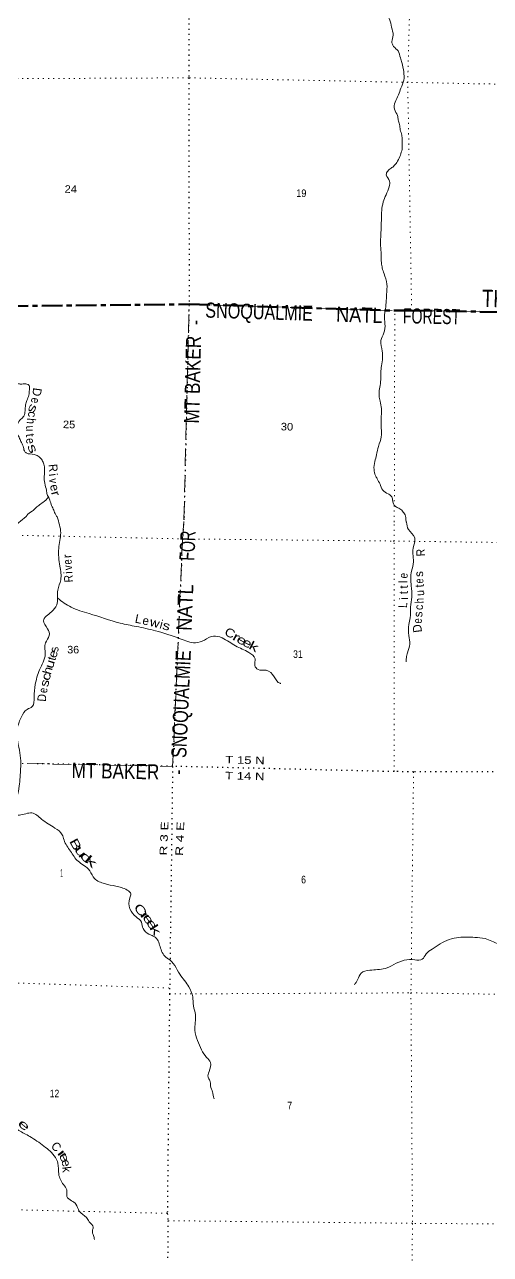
# Model space of a CAD drawing. Header units: feet. Extents: x -518066 to -250644, y -364975 to -177792.
# Drawn here: x -345548 to -334748, y -289352 to -260861 of the extents above; entities that cross this region are included whole.
import ezdxf
from ezdxf.enums import TextEntityAlignment as Align

# ---------------------------------------------------------------- set-up
doc = ezdxf.new("R2010")
doc.units = ezdxf.units.FT
doc.header["$LTSCALE"] = 80
for name, pattern in [('DOT_DASHED', [7.7, 5, -1.2, 0.3, -1.2]), ('DOTTED', [1.5, 0.3, -1.2]), ('LONG_DASH_SHORT_DASH', [9.9, 6, -1.2, 1.5, -1.2])]:
    doc.linetypes.add(name, pattern=pattern)
for name, color, linetype, lineweight in [('11', 7, 'LONG_DASH_SHORT_DASH', 60), ('39', 7, 'Continuous', 13), ('41', 7, 'Continuous', 13), ('44', 7, 'DOT_DASHED', 13), ('6', 7, 'DOTTED', 25), ('7', 7, 'DOTTED', 13)]:
    doc.layers.add(name, color=color, linetype=linetype, lineweight=lineweight)
doc.layers.add('12', color=7, linetype='Continuous')

msp = doc.modelspace()

# ---------------------------------------------------------------- linework, layer by layer
at = {"layer": '11'}
msp.add_lwpolyline([(-345940.55, -267384.68), (-341733.87, -267339.94), (-336965.1, -267488.04), (-336573.42, -267482.52), (-331631.02, -267575.19), (-331462.32, -267573.99), (-326272.65, -267651.46), (-321047.05, -267740.05), (-315713.17, -267839.27), (-314493.91, -267869.63)], dxfattribs=at)
at = {"layer": '39'}
for points in [[(-345799.62, -258070.28), (-345715.93, -258035.12), (-345617.19, -258014.65), (-345513.1, -258034.49), (-345424.97, -258048.03), (-345352.26, -258023.1), (-345259.27, -257986.44), (-345158.76, -257980.07), (-345013.84, -257960.37), (-344943.48, -257955.51), (-344838.65, -257931.11), (-344691.28, -257885.31), (-344598.77, -257876.79), (-344526.63, -257886.05), (-344446.77, -257913.53), (-344276.87, -257960.62), (-344160.6, -257972.62), (-344056.08, -257966.32), (-343872.71, -257929.16), (-343679.04, -257876.08), (-343537.36, -257810.06), (-343444.1, -257757.31), (-343324.3, -257678.86), (-343217.06, -257630.37), (-343096.47, -257624.34), (-342928.14, -257645.25), (-342751.51, -257650.22), (-342618.6, -257628.3), (-342411.96, -257639.8), (-342345.48, -257626.83), (-342184.64, -257615.44), (-341985.86, -257616.75), (-341885.58, -257624.47), (-341670.22, -257714.55), (-341469.7, -257731.99), (-341375.62, -257749.65), (-341253.26, -257757.73), (-341084.8, -257770.6), (-340990.88, -257798.32), (-340941.27, -257833.34), (-340835.41, -257867.29), (-340760.65, -257959.06), (-340683.88, -258050.85), (-340623.06, -258136.35), (-340504.51, -258250.96), (-340461.09, -258295.94), (-340354.27, -258392.26), (-340188.83, -258465.42), (-340086.92, -258495.29), (-339980.99, -258525.22), (-339812.93, -258562.22), (-339689.08, -258600.49), (-339493.86, -258694.27), (-339380.24, -258744.44), (-339223.82, -258757.11), (-339063.22, -258759.8), (-338933.54, -258810.24), (-338812.89, -258800.19), (-338619.52, -258765.2), (-338514.79, -258746.84), (-338427.99, -258720.13), (-338373.68, -258715.01), (-338201.81, -258764.14), (-338134.84, -258841.69), (-338101.7, -258900.58), (-338089.24, -258995.32), (-338060.44, -259074.24), (-337991.84, -259173.95), (-337917.11, -259267.72), (-337855.37, -259417.6), (-337832.46, -259607.05), (-337797.46, -259794.69), (-337761.76, -259940.11), (-337734.83, -260010.96), (-337685.46, -260060.05), (-337528.77, -260056.64), (-337457.58, -260122.19), (-337355.66, -260270.73), (-337299.2, -260376.26), (-337174.72, -260497.01), (-337123.43, -260670.85), (-337086.37, -260735.83), (-337041.27, -260919.62), (-337004.23, -261105.29), (-337032.87, -261255.66), (-336992.54, -261364.95), (-336889.91, -261471.26), (-336834.4, -261633.1), (-336802.1, -261742.25), (-336757.44, -261952.18), (-336756.74, -262149.31), (-336822.05, -262331.25), (-336880.97, -262491.18), (-336958.1, -262658.84), (-336968.9, -262823.59), (-336903.05, -262967.5), (-336884.67, -263068.38)], [(-336884.67, -263068.38), (-336856.31, -263173.44), (-336838.3, -263296.44), (-336804.23, -263419.7), (-336796.16, -263536.5), (-336795.34, -263606.91), (-336797.81, -263753.7), (-336836.14, -263883.8), (-336898.74, -264023.55), (-336978.83, -264128.81), (-337050.11, -264187.96), (-337129.52, -264253.01), (-337161.12, -264340.98), (-337087.24, -264485.02), (-337093.45, -264615.66), (-337166.93, -264805.51), (-337231.94, -264969.36), (-337267.42, -265167.89), (-337274.44, -265346.79), (-337282.15, -265565.9), (-337291.83, -265782.96), (-337293.24, -265986.09), (-337280.43, -266179.4), (-337280.38, -266296.06), (-337264.82, -266445.16), (-337255.66, -266497.61), (-337213.73, -266631.06), (-337149.5, -266871.49), (-337153.6, -267114.79), (-337166.79, -267301.63), (-337188.1, -267494.37), (-337205.79, -267590.62), (-337193.08, -267789.96), (-337218.79, -268004.74), (-337287.95, -268176.57), (-337256.04, -268428.52), (-337248.61, -268583.52), (-337271.73, -268764.16), (-337288.39, -268918.76), (-337294.09, -269137.9), (-337318.92, -269300.41), (-337327.65, -269461.17), (-337307.66, -269586.21), (-337272.36, -269755.76), (-337277.31, -269930.66), (-337278.04, -270212.24), (-337279.38, -270411.35), (-337343.33, -270631.53), (-337388.84, -270829.9), (-337425.51, -270980.14), (-337446.76, -271168.85), (-337412.93, -271306.19), (-337374.06, -271383.27), (-337307.84, -271505.06), (-337241.95, -271646.96), (-337120.88, -271731.45), (-337047.44, -271782.96), (-337016.85, -271873.98), (-336949.12, -272025.97), (-336871.4, -272061.46), (-336784.26, -272133.32), (-336727.49, -272220.76), (-336706.43, -272281.45), (-336701.83, -272366), (-336692.56, -272388.82)], [(-345966.53, -269090.82), (-345894.47, -269116.83), (-345824.44, -269132.08), (-345754.44, -269149.34), (-345686.7, -269180.64), (-345608.5, -269187.99), (-345494.04, -269187.89), (-345444.43, -269222.91), (-345436.08, -269323.62), (-345450.19, -269446.08), (-345494.38, -269566.02), (-345524.28, -269672.12), (-345536.59, -269806.68), (-345564.82, -269932.93), (-345632.22, -270000.19), (-345720.44, -270111.35), (-345786.17, -270198.75), (-345767.85, -270303.65), (-345706.7, -270369.03), (-345650.24, -270474.57), (-345611.52, -270559.69), (-345580.51, -270626.59), (-345552.26, -270737.69), (-345508.87, -270784.67), (-345324.69, -270817.92), (-345235.02, -270859.65), (-345155.91, -270931.37), (-345109.22, -271020.65), (-345084.98, -271131.68), (-345090.27, -271326.7), (-345080.93, -271487.76), (-345041.45, -271647.32), (-345023.03, -271746.19), (-344974.44, -271841.53), (-344930.53, -271977.03), (-344882.17, -272086.45), (-344839.7, -272187.73), (-344810.57, -272246.55), (-344795.95, -272267.61)], [(-345510.88, -272256.88), (-345497.15, -272235.07), (-345375, -272136.54), (-345279.16, -272049.65), (-345199.74, -271984.6), (-345090.02, -271907.99), (-345041.06, -271862.54), (-344996.16, -271806.2)], [(-344795.94, -272267.63), (-344709.96, -272634.94), (-344756.83, -272996.73), (-344727.5, -273406.89), (-344710.04, -273724.55), (-344778.76, -273961.66), (-344801.51, -274305.4), (-344926.3, -274466.03), (-345109.41, -274670.8), (-345015.4, -274857.91), (-344975.54, -275014.78), (-345062.2, -275185.52), (-345066.72, -275448.87), (-345199.93, -275808.52), (-345298.97, -276152.13), (-345327.64, -276441.58), (-345370.22, -276660.64), (-345490.81, -276724.78), (-345621.66, -276899.47), (-345674.1, -277022.02), (-345728.65, -277198.85), (-345707.1, -277478.32), (-345633.76, -277979.01), (-345642.1, -278137.82), (-345679.04, -278555.92), (-345689.18, -278608.17), (-345814.39, -278983.91), (-345903.11, -279178.77), (-345955.69, -279377.71), (-346040.33, -279540.42), (-346080.73, -279665), (-346127.42, -279751.33)], [(-345510.88, -272256.88), (-345683.31, -272398.19), (-345861.85, -272525.04), (-345932.54, -272556.47), (-346019.42, -272595.79)], [(-336692.56, -272388.82), (-336648.89, -272557.21), (-336504.11, -272750.41), (-336528.58, -272949.4), (-336546.98, -273122.26), (-336531.28, -273309.25), (-336577.87, -273522.27), (-336582.53, -273860), (-336568.98, -274125.39), (-336597.53, -274356.54), (-336608.05, -274607.81), (-336636.46, -274760.56), (-336642.97, -275015.86), (-336615.24, -275214.93), (-336669.83, -275411.86), (-336696.17, -275534.45), (-336704.37, -275622.89)], [(-344778.46, -274150.41), (-344468.3, -274358.19), (-344052.96, -274503.59), (-343332.57, -274725.87), (-342957.25, -274804.86), (-342511.7, -274904.08), (-341937.81, -275089.93), (-341584.6, -275180.96), (-341379.68, -275118.96), (-341168.68, -275026.81), (-340969.98, -275067.34), (-340655.11, -275254.8), (-340348.2, -275406.06), (-340203.91, -275551.03), (-340208.23, -275707.83), (-340136.12, -275800.42), (-339945.41, -275818.81), (-339758.97, -275967.87), (-339622.72, -276120.88), (-339604.66, -276122.92)], [(-345883.76, -279145.21), (-345668.18, -279177.13), (-345376.95, -279125.32), (-345152.34, -279268.41), (-344843.53, -279473.96), (-344675.16, -279629.02), (-344633.23, -279751.72), (-344483.15, -280013.3), (-344306.9, -280242.76), (-344170.55, -280339.47), (-344036.26, -280464.32), (-343926.17, -280643.42), (-343693.49, -280762.4), (-343430.57, -280821.11), (-343169.73, -280911.99), (-343081.55, -281000.58), (-343107.83, -281091.01), (-343106.31, -281348.34), (-342962.1, -281531.51), (-342839.85, -281654.33), (-342797.98, -281805.17), (-342665.7, -281930.02), (-342567.4, -281976.42), (-342509.24, -282012.7), (-342395.26, -282256.13), (-342243.11, -282487.56), (-342219.04, -282501.67), (-341948.67, -282859.94), (-341736.4, -283155.8), (-341650.5, -283383.1), (-341630.82, -283590.2), (-341585.05, -283803.37), (-341597.77, -284157.17), (-341540, -284394.48), (-341446.04, -284609.74), (-341327.92, -284788.85), (-341239.8, -284905.59), (-341270.32, -285114.62), (-341294.67, -285247.26), (-341250.64, -285323.73), (-341234.81, -285448.39), (-341188.91, -285591.2), (-341175.01, -285673.65), (-341151.05, -285744.05)], [(-330091.66, -281238.05), (-330240.27, -281481.21), (-330336.95, -281639.88), (-330720.9, -281874.48), (-331508.34, -282064.22), (-331761.43, -282114.08), (-332197.25, -282179.74), (-332516.55, -282205.37), (-332600.9, -282215.29), (-332711.38, -282243.26), (-332912.15, -282230.88), (-333125.16, -282327.04), (-333307.84, -282306.65), (-333805.62, -282219.42), (-334189.1, -282210.77), (-334554.43, -282161.95), (-334871.43, -282034.8), (-335112.32, -282008.28), (-335477.75, -282009.71), (-335911.73, -282155.79), (-336098.7, -282282.14), (-336239.46, -282390.48), (-336328.04, -282514.98), (-336498.73, -282528.79), (-336747.72, -282536.43), (-336988.86, -282638.58), (-337191.82, -282726.72), (-337547.29, -282768.37), (-337744.19, -282836.42), (-337828.81, -282989.07), (-337901.32, -283107.57)], [(-346215.63, -285550.07), (-346098.78, -285947.33), (-345952.75, -286231.02), (-345680.16, -286478.72), (-345427.44, -286619.85), (-345100.59, -286843.51), (-344834.04, -287103.27), (-344774.06, -287238.06), (-344756.47, -287489.38), (-344644.5, -287734.82), (-344570.45, -287859.58), (-344564.71, -288008.35), (-344460.5, -288111.05), (-344356.24, -288185.59), (-344280.25, -288350.56), (-344115.89, -288497.58), (-344051.83, -288594.18), (-343957.7, -288722.99), (-343975.94, -288807.39), (-343952.05, -288913.98), (-343926.13, -289010.52)]]:
    msp.add_spline(points, degree=3, dxfattribs=at)
at = {"layer": '44'}
for points in [[(-341852.37, -272312.18), (-341733.87, -267339.94), (-336965.1, -267488.04), (-336573.42, -267482.52), (-331631.02, -267575.19), (-331462.32, -267573.99), (-331430.91, -265013.27)], [(-346100.69, -277968.1), (-342116.14, -278044.87), (-341885.19, -272774.09), (-341852.37, -272312.18)]]:
    msp.add_lwpolyline(points, dxfattribs=at)
at = {"layer": '6'}
for points in [[(-341357.74, -238656.94), (-341425.11, -241008.14), (-341767.67, -246326.53), (-341750.1, -251604.67), (-341746.48, -256876.55), (-341739.94, -262094.17), (-341733.87, -267339.94), (-341852.37, -272312.18)], [(-341852.37, -272312.18), (-341885.19, -272774.09), (-342116.14, -278044.87), (-342184.2, -283181.22), (-342186.47, -283317.93), (-342238.37, -288400.02), (-342222.63, -288570.93), (-342274.65, -293717.35), (-342276.84, -293813.85), (-342350.95, -298960.24), (-342359.36, -299161.26), (-342461.64, -304337.77), (-342560.19, -309669.07)], [(-314639.81, -278476.35), (-315340.3, -278477.12), (-315782.01, -278468.38), (-320658.89, -278370.22), (-321100.58, -278353.44), (-325937.34, -278277.46), (-326379.03, -278258.67), (-331235.86, -278174.62), (-331681.59, -278171.9), (-336530.55, -278170.29), (-336982.31, -278167.56), (-342116.14, -278044.87), (-345270.7, -277984.05)]]:
    msp.add_lwpolyline(points, dxfattribs=at)
at = {"layer": '7'}
for p, q in [((-336976.85, -272384.55), (-336965.1, -267488.04)), ((-341861.55, -272775.79), (-346020.76, -272685.97)), ((-346177.6, -283050.65), (-342184.2, -283181.22)), ((-342238.37, -288400.02), (-346257.15, -288307.44))]:
    msp.add_line(p, q, dxfattribs=at)
for points in [[(-336573.42, -267482.52), (-336665.21, -262199.11), (-336529.97, -256909.44), (-336648.25, -251649.73), (-336602.83, -246447.06)], [(-331164.58, -262308.43), (-331397.68, -262303.25), (-336665.21, -262199.11), (-341739.94, -262094.17), (-345860.79, -262114)], [(-336982.31, -278167.56), (-336976.1, -272828.07), (-336976.85, -272384.55)], [(-314568.17, -273267.75), (-315844.33, -273263.47), (-321144.68, -273072.17), (-326348.86, -272987.57), (-331697.59, -272894.7), (-337050.4, -272825.28), (-341513.76, -272779.9)], [(-336530.55, -278170.29), (-336590.55, -283292.58), (-336554.59, -288632.14), (-336620.95, -293929.32), (-336737.34, -299135.95), (-336775.45, -304360.81), (-336827.91, -309738.43)], [(-342186.47, -283317.93), (-336590.55, -283292.58), (-331077.17, -283381.69), (-329422.78, -283371.25)], [(-314782.34, -288837.03), (-315422.39, -288840.37), (-320702.87, -288759.67), (-325921.16, -288701.18), (-331195.72, -288672.76), (-336554.59, -288632.14), (-342222.63, -288570.93)]]:
    msp.add_lwpolyline(points, dxfattribs=at)

# ---------------------------------------------------------------- texts
at = {"layer": '12', "width": 0.8}
msp.add_text('THURSTON CO', height=400, rotation=358.926, dxfattribs=at).set_placement((-334945.49, -267401.2))
at = {"layer": '41'}
for s, rotation, width, p in [('e', 264.426, 0.85, (-345386.42, -269497.13)), ('s', 247.957, 1.5, (-345403.95, -269632.95)), ('h', 265.321, 0.9, (-345486.77, -269971.68)), ('u', 272.2, 0.9, (-345517.7, -270153.59)), ('e', 278.192, 0.9, (-345518.32, -270453)), ('s', 293.536, 1.55, (-345490.59, -270624.34)), ('R', 275.483, 0.95, (-344992.57, -271051.04)), ('v', 273.314, 0.85, (-344977.58, -271377.24)), ('e', 283.848, 1.05, (-344963.11, -271535.04)), ('r', 286.16, 1.25, (-344934.9, -271695.26))]:
    msp.add_text(s, height=200, rotation=rotation, dxfattribs=dict(at, width=width)).set_placement(p)
for s, rotation, p in [('D', 262.57, (-345345.49, -269265.28)), ('c', 264.558, (-345459.42, -269815.13)), ('t', 277.491, (-345521.97, -270348.61)), ('i', 278.267, (-344988.37, -271274.39))]:
    msp.add_text(s, height=200, rotation=rotation, dxfattribs=at).set_placement(p)
for s, rotation, p in [('r', 94.053, (-344463.88, -273169.58)), ('i', 92.656, (-344437.75, -273551.81)), ('l', 90.201, (-336671.68, -273769.36)), ('s', 93.041, (-336309.42, -273586.13)), ('t', 89.596, (-336662.32, -274021.05)), ('t', 90.218, (-336658.91, -273888.07)), ('t', 93.596, (-336291.61, -273858.01)), ('i', 90.701, (-336656.64, -274158.15)), ('e', 347.747, (-342757.06, -274766.47)), ('i', 344.479, (-342402.22, -274851.82)), ('s', 87.753, (-336325.33, -274526.98)), ('D', 97.328, (-336345.26, -274838.47)), ('t', 74.66, (-344825.47, -275573.9)), ('C', 313.739, (-344885.46, -286925.71)), ('k', 276.696, (-344668.42, -287393.94))]:
    msp.add_text(s, height=200, rotation=rotation, dxfattribs=at).set_placement(p, align=Align.CENTER)
for s, rotation, width, p in [('R', 92.112, 0.9, (-336266.84, -273089.46)), ('e', 94.128, 0.8, (-344454.23, -273303.59)), ('v', 93.635, 0.85, (-344445.05, -273436.68)), ('R', 92.656, 0.9, (-344431.21, -273692.82)), ('e', 83.947, 0.85, (-336667.59, -273636.35)), ('e', 88.201, 0.75, (-336302.28, -273752.92)), ('u', 92.249, 0.9, (-336284, -274024.64)), ('L', 87.769, 0.85, (-336678.52, -274314)), ('h', 91.218, 0.85, (-336293.45, -274205.13)), ('c', 87.769, 0.9, (-336310.06, -274365.43)), ('L', 348.347, 1.05, (-342926.22, -274727.94)), ('w', 345.144, 1.15, (-342553.8, -274814.07)), ('e', 86.675, 0.8, (-336339.07, -274681.2)), ('s', 345.242, 1.3, (-342283.74, -274883.55)), ('C', 335.47, 1.2, (-340827, -275044.71)), ('r', 332.071, 1.6, (-340685.11, -275134.53)), ('e', 330.926, 1.45, (-340560.41, -275205.49)), ('e', 333.603, 1.4, (-340425.35, -275276.27)), ('k', 333.157, 1.55, (-340276.65, -275358.54)), ('e', 72.66, 1.15, (-344794.86, -275471.28)), ('s', 90.371, 0.9, (-344762.32, -275335.36)), ('h', 74.401, 1.15, (-344917.43, -275851.01)), ('u', 72.692, 1.3, (-344868.92, -275704)), ('s', 76.782, 1.25, (-344987.72, -276138.55)), ('c', 72.401, 1.3, (-344954.14, -275993.36)), ('e', 85.452, 0.8, (-345019.14, -276292.54)), ('D', 85.288, 0.9, (-345047.63, -276464.32)), ('B', 298.482, 1.55, (-344452.61, -279899.68)), ('u', 305.2, 1.8, (-344328.98, -280077.82)), ('c', 315.245, 2.25, (-344192.4, -280222.42)), ('k', 318.951, 2.1, (-344076.53, -280320.83)), ('C', 308.229, 1.55, (-342940.27, -281431.92)), ('r', 310.341, 2.05, (-342826.17, -281560.58)), ('e', 305.155, 1.65, (-342757.46, -281642.18)), ('e', 304.47, 1.65, (-342673.29, -281760.83)), ('k', 302.784, 1.8, (-342598.15, -281884.99)), ('e', 320.301, 1.8, (-345621.29, -286429.89)), ('r', 307.266, 1.9, (-344751.83, -287074.04)), ('e', 296.577, 1.4, (-344712.6, -287150.79)), ('e', 285.499, 1.1, (-344676.91, -287261.82))]:
    msp.add_text(s, height=200, rotation=rotation, dxfattribs=dict(at, width=width)).set_placement(p, align=Align.CENTER)
at = {"layer": '44'}
for s, rotation, width, p in [('SNOQUALMIE', 358.221, 0.8, (-341362.78, -267647.46)), ('NATL', 358.221, 0.9, (-338329.54, -267743.83)), ('FOREST', 358.926, 0.7, (-336780.7, -267780.25)), ('-', 88.641, 0.7, (-341428.23, -267819.45)), ('MT BAKER', 88.641, 0.85, (-341502.23, -270106.54)), ('FOR', 87.491, 0.7, (-341611.07, -273286.73)), ('NATL', 87.491, 0.9, (-341679.51, -274910.07)), ('SNOQUALMIE', 87.491, 0.8, (-341800.11, -277855.02)), ('MT BAKER', 358.895, 0.85, (-344460.16, -278310.56)), ('-', 87.491, 0.75, (-341830.21, -278244.87))]:
    msp.add_text(s, height=350, rotation=rotation, dxfattribs=dict(at, width=width)).set_placement(p)
at = {"layer": '6'}
for s, rotation, width, p in [('T 15 N', 358.631, 1.3, (-340896.62, -277976.22)), ('T 14 N', 358.631, 1.3, (-340900.35, -278345.04)), ('R 3 E', 87.491, 1.35, (-342245.82, -280112.72)), ('R 4 E', 87.491, 1.35, (-341879.03, -280121.82))]:
    msp.add_text(s, height=175, rotation=rotation, dxfattribs=dict(at, width=width)).set_placement(p)
at = {"layer": '7'}
for s, width, p in [('24', 1.1, (-344621.57, -264756.66)), ('19', 0.9, (-339250.41, -264852.47)), ('25', 1.1, (-344659.59, -270209.24)), ('30', 1.1, (-339608.79, -270261.01))]:
    msp.add_text(s, height=175, rotation=359.042, dxfattribs=dict(at, width=width)).set_placement(p)
for s, width, p in [('36', 1.05, (-344557.13, -275428.65)), ('31', 0.85, (-339322.43, -275532.32)), ('1', 0.4, (-344720.62, -280602.58)), ('6', 0.85, (-339134.96, -280755.19)), ('12', 0.85, (-344965.36, -285712.77)), ('7', 0.85, (-339456.9, -285991.98))]:
    msp.add_text(s, height=175, dxfattribs=dict(at, width=width)).set_placement(p)

doc.saveas('drawing.dxf')
